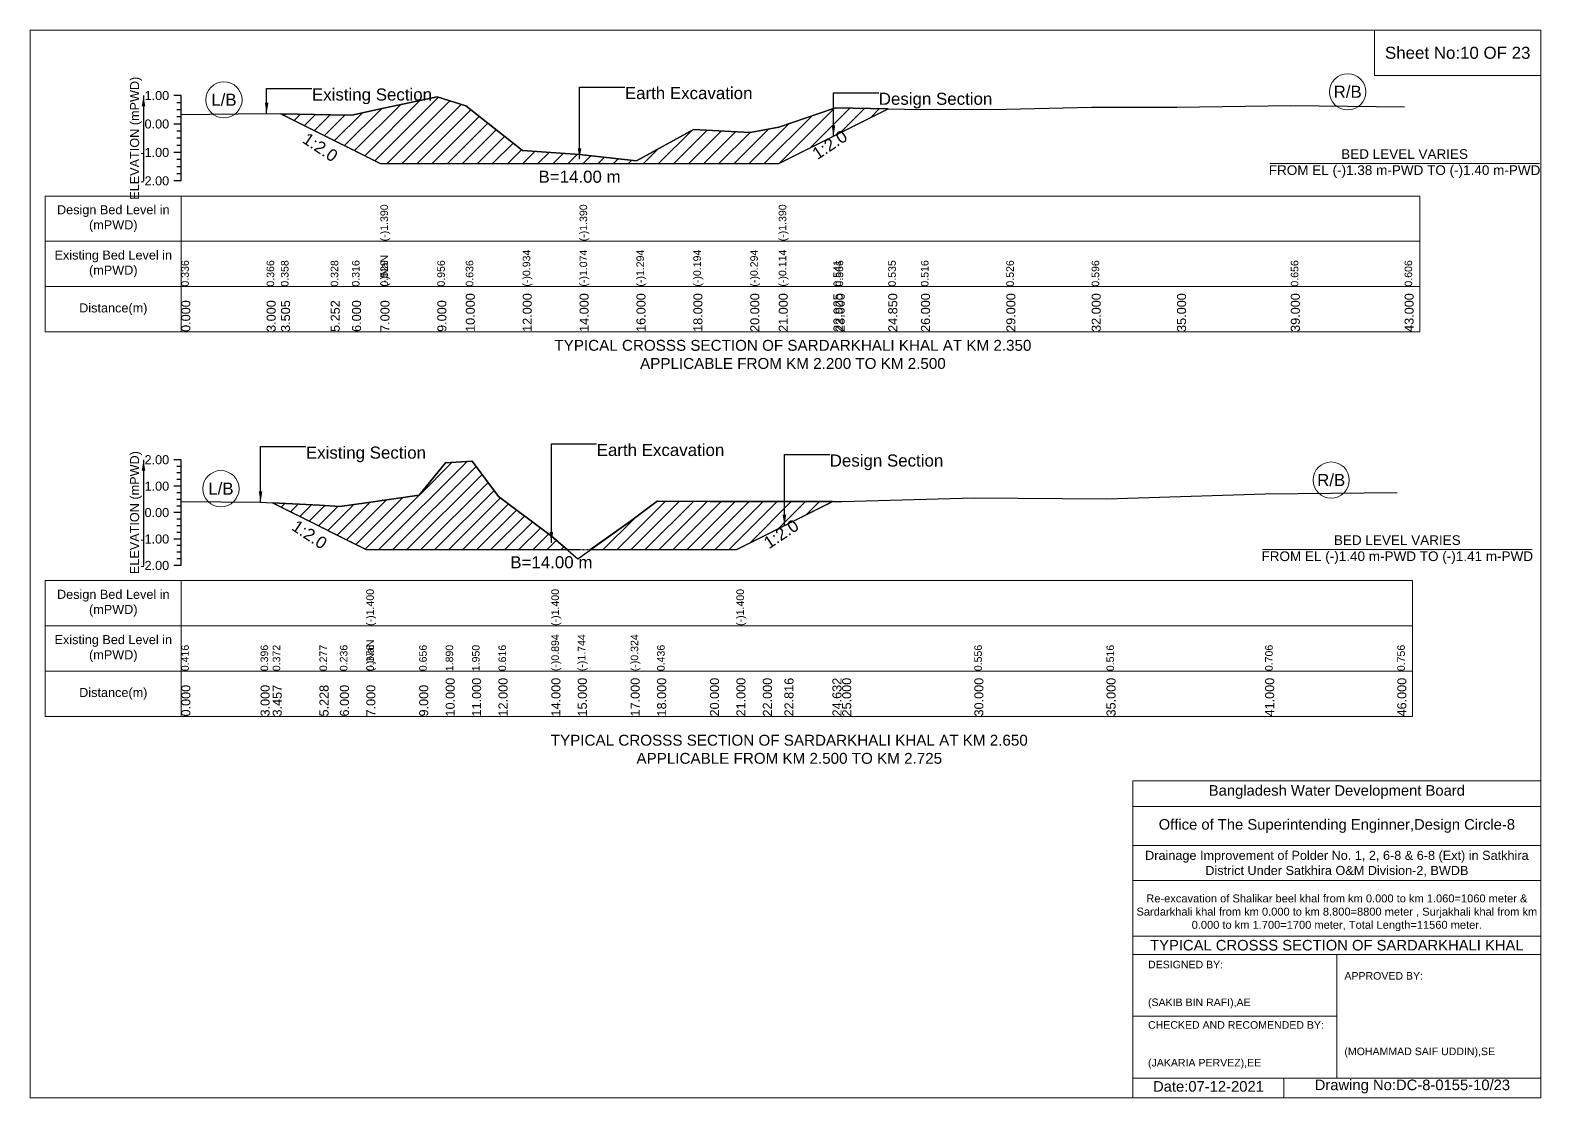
# Model space of a CAD drawing. Header units: inches. Extents: x 93000 to 506000, y -4242 to 0.
# Drawn here: x 190000 to 196000, y -4242 to 0 of the extents above; entities that cross this region are included whole.
import ezdxf

# ---------------------------------------------------------------- set-up
doc = ezdxf.new("R2010")
doc.units = ezdxf.units.IN
doc.header["$LTSCALE"] = 7
doc.header["$MEASUREMENT"] = 0
doc.linetypes.add('DASHED', pattern=[0.75, 0.5, -0.25])
for name, color, linetype, lineweight in [('Cross section Data Border', 7, 'Continuous', 9), ('Cross Section Labels', 7, 'Continuous', 9), ('Design_Bed_Level for Xsection', 7, 'DASHED', 25), ('Existing_Bed_Level for Xsection', 7, 'Continuous', 25), ('Long Section Labels', 7, 'Continuous', 9)]:
    doc.layers.add(name, color=color, linetype=linetype, lineweight=lineweight)
doc.styles.get("Standard").update_dxf_attribs({"font": 'arial.ttf'})
doc.dimstyles.get("Standard").update_dxf_attribs({"dimtxt": 0.18, "dimasz": 0.18, "dimexe": 0.18, "dimexo": 0.0625, "dimgap": 0.09, "dimtad": 0, "dimtih": 1, "dimtoh": 1, "dimdec": 4, "dimzin": 0, "dimdsep": 46, "dimtxsty": 'Standard', "dimcen": 0.09, "dimadec": 0, "dimazin": 0, "dimtfac": 1, "dimtdec": 4, "dimtofl": 0, "dimtmove": 0, "dimatfit": 3, "dimfxl": 1, "dimtolj": 1, "dimtzin": 0, "dimarcsym": 0})

msp = doc.modelspace()

# ---------------------------------------------------------------- hatches: boundary and pattern name
at = {"layer": 'Existing_Bed_Level for Xsection'}
h = msp.add_hatch(dxfattribs=at)
h.set_pattern_fill('ANSI31', color=256, scale=339, style=0)
h.paths.add_polyline_path([(190996, -332.4), (191193.5, -431.1), (191278, -473.3), (191391, -529.8), (191617, -529.8), (191730, -529.8), (191956, -529.8), (192182, -529.8), (192408, -529.8), (192634, -529.8), (192860, -529.8), (192973, -529.8), (193190.5, -421.1), (193199, -416.8), (193408.1, -312.3), (193199, -308.8), (193190.5, -311.7), (192973, -385.7), (192860, -406), (192634, -394.7), (192408, -519), (192182, -494.1), (191956, -478.3), (191730, -300.9), (191617, -264.8), (191391, -313), (191278, -337.1), (191193.5, -335.7)])
h = msp.add_hatch(dxfattribs=at)
h.set_pattern_fill('ANSI31', color=256, scale=315, style=0)
h.paths.add_polyline_path([(190963, -1877.9), (191149, -1970.9), (191230, -2011.4), (191335, -2063.9), (191545, -2063.9), (191650, -2063.9), (191755, -2063.9), (191860, -2063.9), (192070, -2063.9), (192132.5, -2063.9), (192070, -2010.8), (191860, -1852.2), (191755, -1712.1), (191650, -1718.4), (191545, -1848), (191335, -1877.4), (191230, -1892.1), (191149, -1887.8)])
h = msp.add_hatch(dxfattribs=at)
h.set_pattern_fill('ANSI31', color=256, scale=315, style=0)
h.paths.add_polyline_path([(192225.9, -2063.9), (192385, -2063.9), (192490, -2063.9), (192700, -2063.9), (192805, -2063.9), (192910, -2011.4), (192995.7, -1968.5), (193186.4, -1873.2), (192995.7, -1873.2), (192910, -1873.2), (192805, -1873.2), (192700, -1873.2), (192490, -1871.1), (192385, -1950.9)])

# ---------------------------------------------------------------- linework, layer by layer
at = {"layer": 'Cross section Data Border'}
for points in [[(190000, 0), (196000, 0), (196000, -4242), (190000, -4242)], [(195340, 0), (196000, 0), (196000, -180), (195340, -180)], [(190060, -658.8), (195519, -658.8), (195519, -1198.8), (190060, -1198.8)], [(190060, -2186.9), (195490, -2186.9), (195490, -2726.9), (190060, -2726.9)]]:
    msp.add_lwpolyline(points, close=True, dxfattribs=at)
for points in [[(190600, -658.8), (190600, -1198.8)], [(190060, -838.8), (195519, -838.8)], [(190060, -1018.8), (195519, -1018.8)], [(190600, -2186.9), (190600, -2726.9)], [(190060, -2366.9), (195490, -2366.9)], [(190060, -2546.9), (195490, -2546.9)], [(194380, -4242), (194380, -2982), (196000, -2982)], [(194380, -3084), (196000, -3084)], [(194380, -3240), (196000, -3240)], [(194380, -3378), (196000, -3378)], [(194380, -3600), (196000, -3600)], [(194380, -3672), (196000, -3672)], [(195190, -3672), (195190, -4164)], [(194380, -3918), (195190, -3918)], [(194380, -4164), (196000, -4164)], [(194980, -4164), (194980, -4242)]]:
    msp.add_lwpolyline(points, dxfattribs=at)
at = {"layer": 'Cross Section Labels'}
for points in [[(194923.2, -529.8), (195994.8, -529.8)], [(194894.2, -2063.9), (195965.8, -2063.9)]]:
    msp.add_lwpolyline(points, dxfattribs=at)
for centre in [(195233, -245), (190769.5, -276.6), (195167.5, -1787.6), (190757.5, -1821.8)]:
    msp.add_circle(centre, 72, dxfattribs=at)
at = {"layer": 'Design_Bed_Level for Xsection'}
for points in [[(190996, -332.4), (191193.5, -431.1), (191391, -529.8), (192182, -529.8), (192973, -529.8), (193190.5, -421.1), (193408.1, -312.3)], [(190963, -1877.9), (191149, -1970.9), (191335, -2063.9), (192070, -2063.9), (192805, -2063.9), (192995.7, -1968.5), (193186.4, -1873.2)]]:
    msp.add_lwpolyline(points, dxfattribs=at)
at = {"layer": 'Existing_Bed_Level for Xsection'}
for points in [[(190600, -259.8), (190570, -259.8)], [(190600, -288), (190582, -288)], [(190600, -598.8), (190600, -485.8), (190600, -372.8), (190600, -259.8)], [(190600, -334.8), (190939, -331.4), (190996, -332.4), (191193.5, -335.7), (191278, -337.1), (191391, -313), (191391, -313), (191617, -264.8), (191730, -300.9), (191956, -478.3), (192182, -494.1), (192182, -494.1), (192408, -519), (192634, -394.7), (192860, -406), (192973, -385.7), (192973, -385.7), (193190.5, -311.7), (193199, -308.8), (193408.1, -312.3), (193538, -314.5), (193877, -313.3), (194216, -305.4), (194555, -305.4), (195007, -298.6), (195459, -304.3)], [(190600, -316.3), (190582, -316.3)], [(190600, -344.5), (190582, -344.5)], [(190600, -372.8), (190570, -372.8)], [(190600, -401), (190582, -401)], [(190600, -429.3), (190582, -429.3)], [(190600, -457.5), (190582, -457.5)], [(190600, -485.8), (190570, -485.8)], [(190600, -514), (190582, -514)], [(190600, -598.8), (190570, -598.8)], [(190600, -542.3), (190582, -542.3)], [(190600, -570.5), (190582, -570.5)], [(190600, -1706.9), (190570, -1706.9)], [(190600, -1733.1), (190582, -1733.1)], [(190600, -2126.9), (190600, -2021.9), (190600, -1916.9), (190600, -1811.9), (190600, -1706.9)], [(190600, -1873.2), (190915, -1875.3), (190963, -1877.9), (191149, -1887.8), (191230, -1892.1), (191335, -1877.4), (191335, -1877.4), (191545, -1848), (191650, -1718.4), (191755, -1712.1), (191860, -1852.2), (192070, -2010.8), (192070, -2010.8), (192175, -2100), (192385, -1950.9), (192490, -1871.1), (192700, -1873.2), (192805, -1873.2), (192805, -1873.2), (192910, -1873.2), (192995.7, -1873.2), (193186.4, -1873.2), (193225, -1873.2), (193750, -1858.5), (194275, -1862.7), (194905, -1842.8), (195430, -1837.5)], [(190600, -1759.4), (190582, -1759.4)], [(190600, -1785.6), (190582, -1785.6)], [(190600, -1811.9), (190570, -1811.9)], [(190600, -1838.1), (190582, -1838.1)], [(190600, -1916.9), (190570, -1916.9)], [(190600, -1864.4), (190582, -1864.4)], [(190600, -1890.6), (190582, -1890.6)], [(190600, -1943.1), (190582, -1943.1)], [(190600, -1969.4), (190582, -1969.4)], [(190600, -2021.9), (190570, -2021.9)], [(190600, -1995.6), (190582, -1995.6)], [(190600, -2048.1), (190582, -2048.1)], [(190600, -2074.4), (190582, -2074.4)], [(190600, -2126.9), (190570, -2126.9)], [(190600, -2100.6), (190582, -2100.6)]]:
    msp.add_lwpolyline(points, dxfattribs=at)
for points in [[(190996, -332.4), (190996, -332.4), (191193.5, -431.1), (191278, -473.3), (191391, -529.8), (191391, -529.8), (191617, -529.8), (191730, -529.8), (191956, -529.8), (192182, -529.8), (192182, -529.8), (192408, -529.8), (192634, -529.8), (192860, -529.8), (192973, -529.8), (192973, -529.8), (193190.5, -421.1), (193199, -416.8), (193408.1, -312.3), (193199, -308.8), (193190.5, -311.7), (192973, -385.7), (192973, -385.7), (192860, -406), (192634, -394.7), (192408, -519), (192182, -494.1), (192182, -494.1), (191956, -478.3), (191730, -300.9), (191617, -264.8), (191391, -313), (191391, -313), (191278, -337.1), (191193.5, -335.7), (190996, -332.4)], [(190963, -1877.9), (190963, -1877.9), (191149, -1970.9), (191230, -2011.4), (191335, -2063.9), (191335, -2063.9), (191545, -2063.9), (191650, -2063.9), (191755, -2063.9), (191860, -2063.9), (192070, -2063.9), (192070, -2063.9), (192132.5, -2063.9), (192070, -2010.8), (192070, -2010.8), (191860, -1852.2), (191755, -1712.1), (191650, -1718.4), (191545, -1848), (191335, -1877.4), (191335, -1877.4), (191230, -1892.1), (191149, -1887.8), (190963, -1877.9)], [(192225.9, -2063.9), (192385, -2063.9), (192490, -2063.9), (192700, -2063.9), (192805, -2063.9), (192805, -2063.9), (192910, -2011.4), (192995.7, -1968.5), (193186.4, -1873.2), (192995.7, -1873.2), (192910, -1873.2), (192805, -1873.2), (192805, -1873.2), (192700, -1873.2), (192490, -1871.1), (192385, -1950.9)]]:
    msp.add_lwpolyline(points, close=True, dxfattribs=at)

# ---------------------------------------------------------------- texts
at = {"layer": 'Cross section Data Border', "attachment_point": 5}
for s, insert, char_height in [('Sheet No:10 OF 23', (195670, -90), 48), ('Bangladesh Water Development Board', (195190, -3027), 42), ('Office of The Superintending Enginner,Design Circle-8', (195190, -3162), 42)]:
    msp.add_mtext(s, dxfattribs=dict(at, insert=insert, char_height=char_height))
at = {"layer": 'Cross section Data Border'}
for s, insert, char_height, width, attachment_point in [('Design Bed Level in (mPWD)', (190330, -748.8), 36, 480, 5), ('Existing Bed Level in (mPWD)', (190330, -928.8), 36, 480, 5), ('Distance(m)', (190330, -1108.8), 36, 480, 5), ('Design Bed Level in (mPWD)', (190330, -2276.9), 36, 480, 5), ('Existing Bed Level in (mPWD)', (190330, -2456.9), 36, 480, 5), ('Distance(m)', (190330, -2636.9), 36, 480, 5), ('Drainage Improvement of Polder No. 1, 2, 6-8 & 6-8 (Ext) in Satkhira District Under Satkhira O&M Division-2, BWDB', (195190, -3312), 36, 1680, 5), ('Re-excavation of Shalikar beel khal from km 0.000 to km 1.060=1060 meter & Sardarkhali khal from km 0.000 to km 8.800=8800 meter , Surjakhali khal from km 0.000 to km 1.700=1700 meter, Total Length=11560 meter.', (195190, -3507), 31.4683, 1620, 5), ('TYPICAL CROSSS SECTION OF SARDARKHALI KHAL', (195190, -3636), 42, 1680, 5), ('DESIGNED BY:^J^J^J(SAKIB BIN RAFI),AE', (194440, -3792), 30, 840, 4), ('APPROVED BY:^J^J^J^J^J^J(MOHAMMAD SAIF UDDIN),SE', (195220, -3912), 30, 840, 4), ('CHECKED AND RECOMENDED BY:^J^J^J(JAKARIA PERVEZ),EE', (194440, -4032), 30, 840, 4), ('Date:07-12-2021', (194680, -4197), 42, 840, 5), ('Drawing No:DC-8-0155-10/23', (195490, -4197), 42, 1320, 5)]:
    msp.add_mtext(s, dxfattribs=dict(at, insert=insert, char_height=char_height, width=width, attachment_point=attachment_point))
at = {"layer": 'Cross Section Labels'}
for s, insert, char_height, attachment_point in [('Existing Section', (191119, -231.5), 48, 1), ('Earth Excavation', (192362, -225.9), 48, 1), ('R/B', (195233, -245), 48, 5), ('L/B', (190769.5, -276.6), 48, 5), ('Design Section', (193370.5, -248.5), 48, 1), ('BED LEVEL VARIES ^JFROM EL (-)1.38 m-PWD TO (-)1.40 m-PWD', (195459, -529.8), 38.4, 5), ('B=14.00 m', (192182, -558.1), 48, 2), ('TYPICAL CROSSS SECTION OF SARDARKHALI KHAL AT KM 2.350^JAPPLICABLE FROM KM 2.200 TO KM 2.500', (193029.5, -1288.5), 43.2, 5), ('Existing Section', (191095, -1654.4), 48, 1), ('Earth Excavation', (192250, -1643.9), 48, 1), ('Design Section', (193175.7, -1685.9), 48, 1), ('L/B', (190757.5, -1821.8), 48, 5), ('R/B', (195167.5, -1787.6), 48, 5), ('BED LEVEL VARIES ^JFROM EL (-)1.40 m-PWD TO (-)1.41 m-PWD', (195430, -2063.9), 38.4, 5), ('B=14.00 m', (192070, -2090.1), 48, 2), ('TYPICAL CROSSS SECTION OF SARDARKHALI KHAL AT KM 2.650^JAPPLICABLE FROM KM 2.500 TO KM 2.725', (193015, -2857.5), 43.2, 5)]:
    msp.add_mtext(s, dxfattribs=dict(at, insert=insert, char_height=char_height, attachment_point=attachment_point))
at = {"layer": 'Cross Section Labels', "char_height": 48, "attachment_point": 2}
for insert, rotation in [((191165.3, -445.2), 326.30993), ((193162.3, -435.2), 33.69007), ((191122.7, -1984), 326.30993), ((192969.4, -1981.7), 33.69007)]:
    msp.add_mtext('1:2.0', dxfattribs=dict(at, insert=insert, rotation=rotation))
at = {"layer": 'Existing_Bed_Level for Xsection', "char_height": 36, "attachment_point": 5, "rotation": 90}
for insert in [(190420, -429.3), (190420, -1916.9)]:
    msp.add_mtext('ELEVATION (mPWD)', dxfattribs=dict(at, insert=insert))
at = {"layer": 'Existing_Bed_Level for Xsection', "char_height": 36, "attachment_point": 6}
for s, insert in [('1.00', (190552, -259.8)), ('0.00', (190552, -372.8)), ('-1.00', (190552, -485.8)), ('-2.00', (190552, -598.8)), ('2.00', (190552, -1706.9)), ('1.00', (190552, -1811.9)), ('0.00', (190552, -1916.9)), ('-1.00', (190552, -2021.9)), ('-2.00', (190552, -2126.9))]:
    msp.add_mtext(s, dxfattribs=dict(at, insert=insert))
at = {"layer": 'Long Section Labels', "attachment_point": 1, "rotation": 90}
for s, insert, char_height in [('(-)1.390', (191391, -838.8), 30), ('(-)1.390', (192182, -838.8), 30), ('(-)1.390', (192973, -838.8), 30), ('(-)NaN', (191391, -1018.8), 30), ('(-)NaN', (191391, -1018.8), 30), ('(-)0.934', (191956, -1018.8), 30), ('(-)1.074', (192182, -1018.8), 30), ('(-)1.074', (192182, -1018.8), 30), ('(-)1.074', (192182, -1018.8), 30), ('(-)1.294', (192408, -1018.8), 30), ('(-)0.194', (192634, -1018.8), 30), ('(-)0.294', (192860, -1018.8), 30), ('(-)0.114', (192973, -1018.8), 30), ('(-)0.114', (192973, -1018.8), 30), ('0.336', (190600, -1018.8), 30), ('0.366', (190939, -1018.8), 30), ('0.358', (190996, -1018.8), 30), ('0.328', (191193.5, -1018.8), 30), ('0.316', (191278, -1018.8), 30), ('0.529', (191391, -1018.8), 30), ('0.529', (191391, -1018.8), 30), ('0.956', (191617, -1018.8), 30), ('0.636', (191730, -1018.8), 30), ('0.541', (193190.5, -1018.8), 30), ('0.566', (193199, -1018.8), 30), ('0.535', (193408.1, -1018.8), 30), ('0.516', (193538, -1018.8), 30), ('0.526', (193877, -1018.8), 30), ('0.596', (194216, -1018.8), 30), ('0.596', (194216, -1018.8), 30), ('0.656', (195007, -1018.8), 30), ('0.606', (195459, -1018.8), 30), ('0.000', (190600, -1198.8), 36), ('3.000', (190939, -1198.8), 36), ('3.505', (190996, -1198.8), 36), ('5.252', (191193.5, -1198.8), 36), ('6.000', (191278, -1198.8), 36), ('7.000', (191391, -1198.8), 36), ('7.000', (191391, -1198.8), 36), ('7.000', (191391, -1198.8), 36), ('9.000', (191617, -1198.8), 36), ('10.000', (191730, -1198.8), 36), ('12.000', (191956, -1198.8), 36), ('14.000', (192182, -1198.8), 36), ('14.000', (192182, -1198.8), 36), ('14.000', (192182, -1198.8), 36), ('16.000', (192408, -1198.8), 36), ('18.000', (192634, -1198.8), 36), ('20.000', (192860, -1198.8), 36), ('21.000', (192973, -1198.8), 36), ('21.000', (192973, -1198.8), 36), ('21.000', (192973, -1198.8), 36), ('22.925', (193190.5, -1198.8), 36), ('23.000', (193199, -1198.8), 36), ('24.850', (193408.1, -1198.8), 36), ('26.000', (193538, -1198.8), 36), ('29.000', (193877, -1198.8), 36), ('32.000', (194216, -1198.8), 36), ('35.000', (194555, -1198.8), 36), ('39.000', (195007, -1198.8), 36), ('43.000', (195459, -1198.8), 36), ('(-)1.400', (191335, -2366.9), 30), ('(-)1.400', (192070, -2366.9), 30), ('(-)1.400', (192805, -2366.9), 30), ('0.416', (190600, -2546.9), 30), ('0.416', (190600, -2546.9), 30), ('0.416', (190600, -2546.9), 30), ('0.416', (190600, -2546.9), 30), ('0.416', (190600, -2546.9), 30), ('0.416', (190600, -2546.9), 30), ('0.416', (190600, -2546.9), 30), ('0.416', (190600, -2546.9), 30), ('0.416', (190600, -2546.9), 30), ('0.396', (190915, -2546.9), 30), ('0.372', (190963, -2546.9), 30), ('0.277', (191149, -2546.9), 30), ('0.236', (191230, -2546.9), 30), ('(-)NaN', (191335, -2546.9), 30), ('0.376', (191335, -2546.9), 30), ('0.376', (191335, -2546.9), 30), ('0.656', (191545, -2546.9), 30), ('1.890', (191650, -2546.9), 30), ('1.950', (191755, -2546.9), 30), ('0.616', (191860, -2546.9), 30), ('(-)0.894', (192070, -2546.9), 30), ('(-)0.894', (192070, -2546.9), 30), ('(-)0.894', (192070, -2546.9), 30), ('(-)1.744', (192175, -2546.9), 30), ('(-)0.324', (192385, -2546.9), 30), ('0.436', (192490, -2546.9), 30), ('0.556', (193750, -2546.9), 30), ('0.516', (194275, -2546.9), 30), ('0.706', (194905, -2546.9), 30), ('0.756', (195430, -2546.9), 30), ('10.000', (191650, -2726.9), 36), ('11.000', (191755, -2726.9), 36), ('12.000', (191860, -2726.9), 36), ('14.000', (192070, -2726.9), 36), ('14.000', (192070, -2726.9), 36), ('14.000', (192070, -2726.9), 36), ('15.000', (192175, -2726.9), 36), ('17.000', (192385, -2726.9), 36), ('18.000', (192490, -2726.9), 36), ('20.000', (192700, -2726.9), 36), ('21.000', (192805, -2726.9), 36), ('21.000', (192805, -2726.9), 36), ('21.000', (192805, -2726.9), 36), ('22.000', (192910, -2726.9), 36), ('22.816', (192995.7, -2726.9), 36), ('24.632', (193186.4, -2726.9), 36), ('25.000', (193225, -2726.9), 36), ('30.000', (193750, -2726.9), 36), ('35.000', (194275, -2726.9), 36), ('41.000', (194905, -2726.9), 36), ('46.000', (195430, -2726.9), 36), ('0.000', (190600, -2726.9), 36), ('3.000', (190915, -2726.9), 36), ('3.457', (190963, -2726.9), 36), ('5.228', (191149, -2726.9), 36), ('6.000', (191230, -2726.9), 36), ('7.000', (191335, -2726.9), 36), ('7.000', (191335, -2726.9), 36), ('7.000', (191335, -2726.9), 36), ('9.000', (191545, -2726.9), 36)]:
    msp.add_mtext(s, dxfattribs=dict(at, insert=insert, char_height=char_height))

# ---------------------------------------------------------------- leaders
at = {"layer": 'Cross Section Labels', "annotation_type": 0, "has_hookline": 1, "hookline_direction": 0}
for points, text_width in [([(190939, -331.4), (190939, -231.5), (191118.9, -231.5)], 467.2), ([(192182, -512), (192182, -225.9), (192361.9, -225.9)], 497), ([(193190.5, -421.1), (193190.5, -248.5), (193370.5, -248.5)], 441.2), ([(190915, -1875.3), (190915, -1654.4), (191094.9, -1654.4)], 467.2), ([(192070, -2037.3), (192070, -1643.9), (192249.9, -1643.9)], 497), ([(192995.7, -1968.5), (192995.7, -1685.9), (193175.6, -1685.9)], 441.2)]:
    msp.add_leader(points, dimstyle='Standard', override={"dimasz": 43.2}, dxfattribs=dict(at, text_width=text_width))
at = {"layer": 'Existing_Bed_Level for Xsection'}
for points in [[(190450, -259.8), (190450, -598.8)], [(190450, -1706.9), (190450, -2126.9)]]:
    msp.add_leader(points, dimstyle='Standard', override={"dimasz": 43.2}, dxfattribs=at)

doc.saveas('drawing.dxf')
